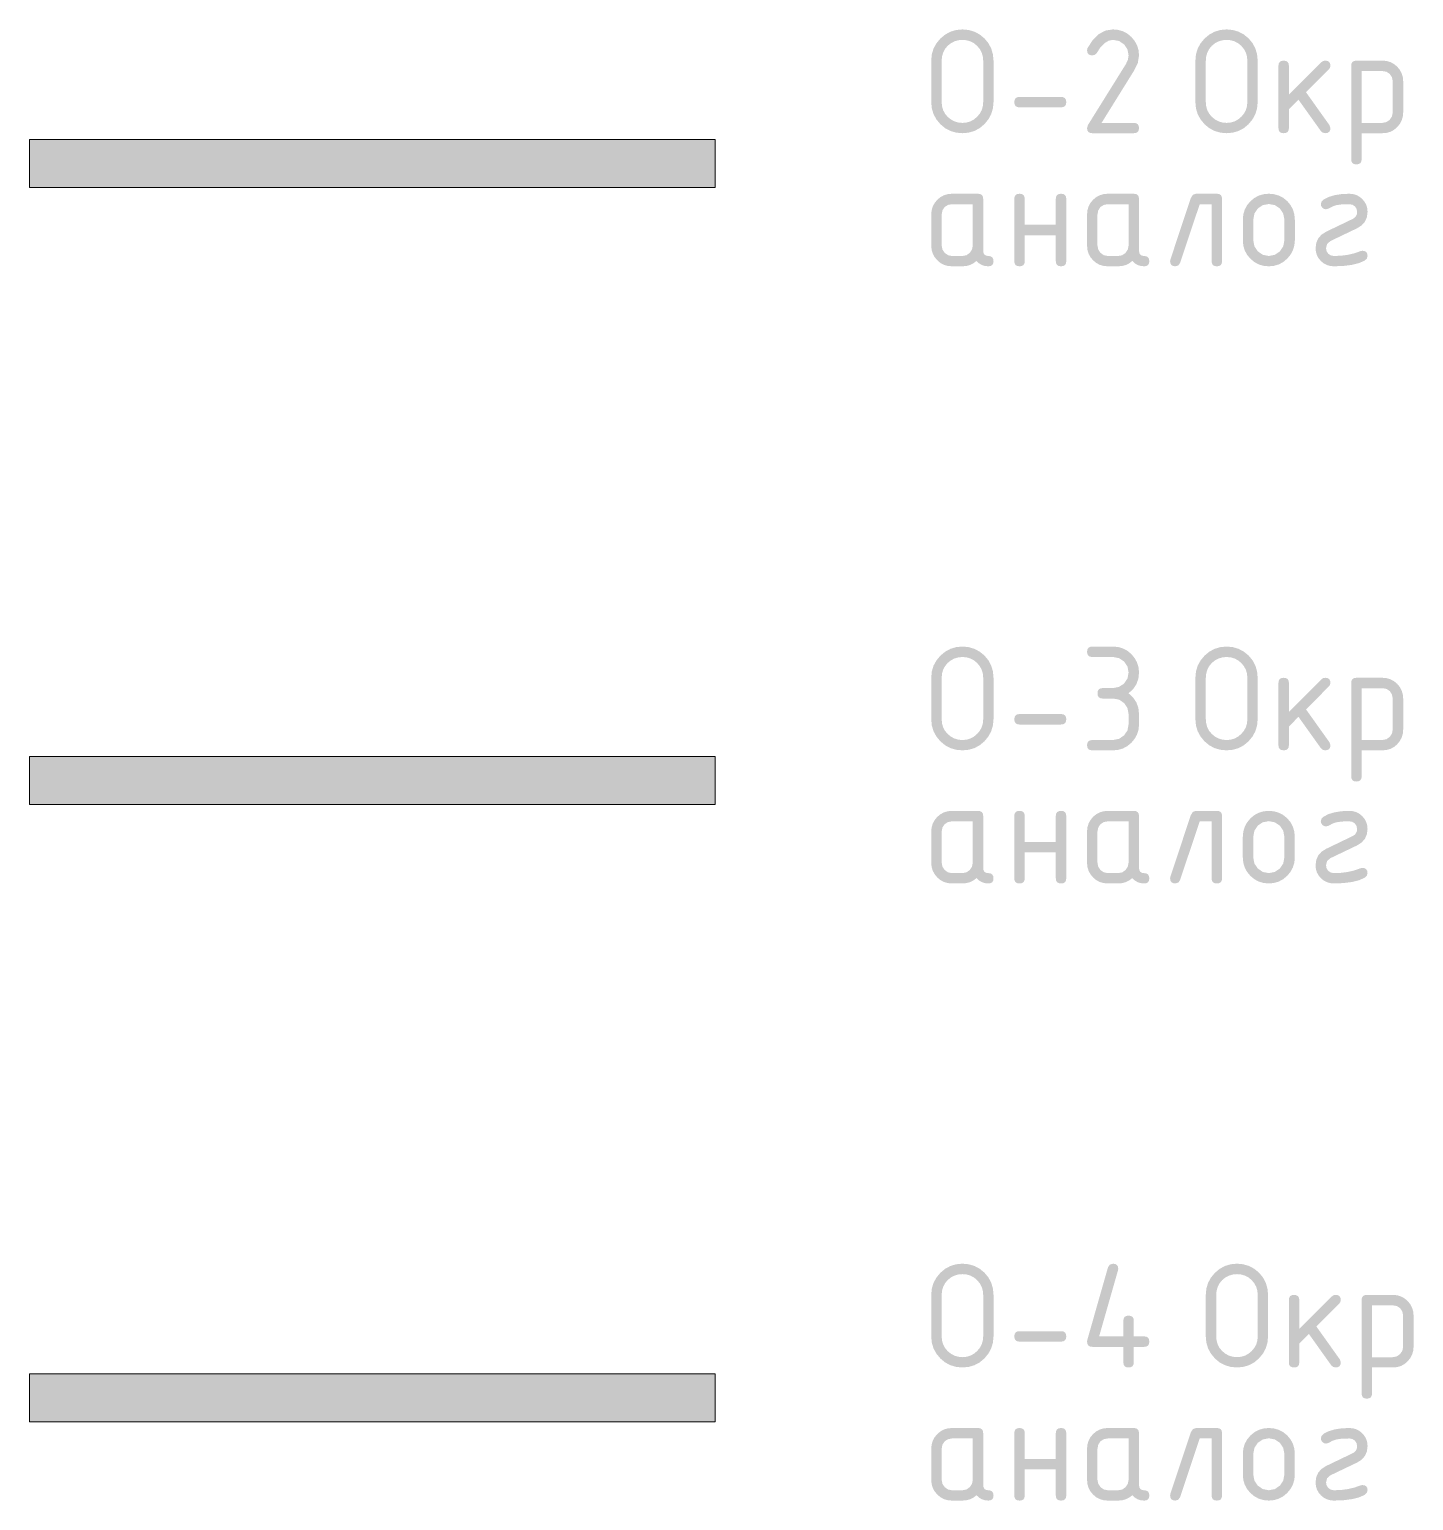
# Model space of a CAD drawing. Header units: millimetres. Extents: x -546 to 1681, y -650 to 1730.
# Drawn here: x 979.78 to 1020.15, y 584.25 to 627.15 of the extents above; entities that cross this region are included whole.
import ezdxf

# ---------------------------------------------------------------- set-up
doc = ezdxf.new("R2010")
doc.units = ezdxf.units.MM

msp = doc.modelspace()

# ---------------------------------------------------------------- hatches: boundary and pattern name
h = msp.add_hatch(color=7)
h.paths.add_polyline_path([(1007.598, 625.034), (1007.598, 626.245), (1007.587, 626.367), (1007.554, 626.479), (1007.498, 626.583), (1007.42, 626.676), (1007.329, 626.752), (1007.227, 626.806), (1007.115, 626.839), (1006.993, 626.85), (1006.871, 626.839), (1006.758, 626.806), (1006.655, 626.752), (1006.561, 626.676), (1006.484, 626.583), (1006.43, 626.479), (1006.398, 626.367), (1006.387, 626.245), (1006.387, 625.034), (1006.398, 624.912), (1006.43, 624.799), (1006.484, 624.698), (1006.561, 624.606), (1006.655, 624.529), (1006.758, 624.473), (1006.871, 624.44), (1006.993, 624.428), (1007.115, 624.44), (1007.227, 624.473), (1007.329, 624.529), (1007.42, 624.606), (1007.498, 624.698), (1007.554, 624.799), (1007.587, 624.912)])
h.paths.add_polyline_path([(1007.899, 625.034), (1007.882, 624.853), (1007.832, 624.685), (1007.749, 624.531), (1007.632, 624.39), (1007.494, 624.274), (1007.341, 624.193), (1007.174, 624.144), (1006.993, 624.128), (1006.81, 624.144), (1006.643, 624.193), (1006.489, 624.274), (1006.349, 624.39), (1006.233, 624.531), (1006.149, 624.685), (1006.099, 624.853), (1006.083, 625.034), (1006.083, 626.245), (1006.099, 626.427), (1006.149, 626.595), (1006.233, 626.748), (1006.349, 626.888), (1006.489, 627.005), (1006.643, 627.088), (1006.81, 627.138), (1006.993, 627.155), (1007.174, 627.138), (1007.342, 627.089), (1007.496, 627.007), (1007.636, 626.892), (1007.751, 626.752), (1007.833, 626.597), (1007.882, 626.428), (1007.899, 626.245)])
h = msp.add_hatch(color=7)
h.dxf.hatch_style = 2
h.paths.add_polyline_path([(1011.385, 627.155), (1011.536, 627.141), (1011.676, 627.1), (1011.804, 627.032), (1011.919, 626.935), (1012.016, 626.818), (1012.086, 626.69), (1012.129, 626.549), (1012.143, 626.397), (1012.108, 626.18), (1012.003, 625.961), (1011.05, 624.428), (1011.99, 624.428), (1012.057, 624.419), (1012.105, 624.39), (1012.133, 624.343), (1012.143, 624.276), (1012.133, 624.21), (1012.105, 624.164), (1012.057, 624.137), (1011.99, 624.128), (1010.78, 624.128), (1010.713, 624.137), (1010.665, 624.164), (1010.637, 624.21), (1010.627, 624.276), (1010.652, 624.365), (1011.762, 626.147), (1011.819, 626.27), (1011.838, 626.397), (1011.806, 626.572), (1011.707, 626.719), (1011.56, 626.818), (1011.385, 626.85), (1011.258, 626.826), (1011.137, 626.755), (1011.021, 626.636), (1010.911, 626.469), (1010.856, 626.416), (1010.78, 626.397), (1010.713, 626.406), (1010.665, 626.435), (1010.637, 626.483), (1010.627, 626.549), (1010.64, 626.608), (1010.793, 626.848), (1010.968, 627.018), (1011.165, 627.121)])
h = msp.add_hatch(color=7)
h.paths.add_polyline_path([(1015.302, 625.034), (1015.302, 626.245), (1015.291, 626.367), (1015.258, 626.479), (1015.202, 626.583), (1015.124, 626.676), (1015.033, 626.752), (1014.931, 626.806), (1014.819, 626.839), (1014.697, 626.85), (1014.574, 626.839), (1014.462, 626.806), (1014.359, 626.752), (1014.265, 626.676), (1014.188, 626.583), (1014.134, 626.479), (1014.102, 626.367), (1014.091, 626.245), (1014.091, 625.034), (1014.102, 624.912), (1014.134, 624.799), (1014.188, 624.698), (1014.265, 624.606), (1014.359, 624.529), (1014.462, 624.473), (1014.574, 624.44), (1014.697, 624.428), (1014.819, 624.44), (1014.931, 624.473), (1015.033, 624.529), (1015.124, 624.606), (1015.202, 624.698), (1015.258, 624.799), (1015.291, 624.912)])
h.paths.add_polyline_path([(1015.603, 625.034), (1015.586, 624.853), (1015.536, 624.685), (1015.453, 624.531), (1015.336, 624.39), (1015.198, 624.274), (1015.045, 624.193), (1014.878, 624.144), (1014.697, 624.128), (1014.514, 624.144), (1014.347, 624.193), (1014.193, 624.274), (1014.053, 624.39), (1013.937, 624.531), (1013.853, 624.685), (1013.803, 624.853), (1013.787, 625.034), (1013.787, 626.245), (1013.803, 626.427), (1013.853, 626.595), (1013.937, 626.748), (1014.053, 626.888), (1014.193, 627.005), (1014.347, 627.088), (1014.514, 627.138), (1014.697, 627.155), (1014.878, 627.138), (1015.046, 627.089), (1015.2, 627.007), (1015.34, 626.892), (1015.455, 626.752), (1015.537, 626.597), (1015.586, 626.428), (1015.603, 626.245)])
h = msp.add_hatch(color=7)
h.dxf.hatch_style = 2
h.paths.add_polyline_path([(1016.514, 625.25), (1017.466, 626.202), (1017.513, 626.235), (1017.572, 626.245), (1017.639, 626.235), (1017.687, 626.207), (1017.715, 626.161), (1017.725, 626.096), (1017.713, 626.039), (1017.678, 625.991), (1017.013, 625.322), (1017.695, 624.365), (1017.725, 624.276), (1017.715, 624.21), (1017.687, 624.164), (1017.639, 624.137), (1017.572, 624.128), (1017.499, 624.144), (1017.446, 624.191), (1016.793, 625.106), (1016.514, 624.823), (1016.514, 624.276), (1016.504, 624.21), (1016.476, 624.164), (1016.428, 624.137), (1016.362, 624.128), (1016.295, 624.137), (1016.247, 624.164), (1016.219, 624.21), (1016.209, 624.276), (1016.209, 626.096), (1016.219, 626.161), (1016.247, 626.207), (1016.295, 626.235), (1016.362, 626.245), (1016.428, 626.235), (1016.476, 626.207), (1016.504, 626.161), (1016.514, 626.096)])
h = msp.add_hatch(color=7)
h.paths.add_polyline_path([(1018.331, 626.096), (1018.341, 626.161), (1018.369, 626.207), (1018.417, 626.235), (1018.484, 626.245), (1019.241, 626.245), (1019.364, 626.234), (1019.476, 626.201), (1019.578, 626.146), (1019.669, 626.071), (1019.747, 625.977), (1019.802, 625.874), (1019.836, 625.762), (1019.847, 625.639), (1019.847, 624.733), (1019.836, 624.611), (1019.802, 624.498), (1019.747, 624.395), (1019.669, 624.302), (1019.578, 624.224), (1019.476, 624.17), (1019.364, 624.138), (1019.241, 624.128), (1018.636, 624.128), (1018.636, 623.366), (1018.626, 623.302), (1018.598, 623.255), (1018.55, 623.227), (1018.484, 623.218), (1018.417, 623.227), (1018.369, 623.255), (1018.341, 623.302), (1018.331, 623.366)])
h.paths.add_polyline_path([(1018.636, 625.94), (1018.636, 624.428), (1019.241, 624.428), (1019.357, 624.451), (1019.453, 624.518), (1019.52, 624.616), (1019.542, 624.733), (1019.542, 625.639), (1019.52, 625.757), (1019.457, 625.855), (1019.359, 625.92), (1019.241, 625.94)])
h = msp.add_hatch(color=7)
h.dxf.hatch_style = 2
h.paths.add_polyline_path([(1009.868, 624.881), (1008.658, 624.881), (1008.591, 624.891), (1008.543, 624.92), (1008.515, 624.967), (1008.505, 625.034), (1008.515, 625.101), (1008.543, 625.148), (1008.591, 625.177), (1008.658, 625.186), (1009.868, 625.186), (1009.935, 625.177), (1009.983, 625.148), (1010.012, 625.101), (1010.021, 625.034), (1010.012, 624.967), (1009.983, 624.92), (1009.935, 624.891)])
at = {"true_color": 0x008080}
h = msp.add_hatch(color=136, dxfattribs=at)
h.dxf.hatch_style = 2
h.paths.add_polyline_path([(979.781, 622.546), (979.781, 623.946), (999.782, 623.946), (999.782, 622.546)])
h = msp.add_hatch(color=7)
h.paths.add_polyline_path([(1007.294, 622.057), (1006.688, 622.057), (1006.571, 622.036), (1006.472, 621.973), (1006.409, 621.874), (1006.387, 621.757), (1006.387, 620.851), (1006.41, 620.735), (1006.477, 620.635), (1006.575, 620.568), (1006.688, 620.546), (1006.993, 620.546), (1007.108, 620.568), (1007.204, 620.635), (1007.271, 620.734), (1007.294, 620.851)])
h.paths.add_polyline_path([(1007.899, 620.394), (1007.889, 620.328), (1007.861, 620.282), (1007.815, 620.254), (1007.751, 620.246), (1007.648, 620.255), (1007.556, 620.284), (1007.475, 620.333), (1007.403, 620.402), (1007.314, 620.333), (1007.216, 620.284), (1007.109, 620.255), (1006.993, 620.246), (1006.688, 620.246), (1006.566, 620.256), (1006.454, 620.288), (1006.352, 620.342), (1006.261, 620.419), (1006.183, 620.512), (1006.127, 620.614), (1006.094, 620.727), (1006.083, 620.851), (1006.083, 621.757), (1006.094, 621.879), (1006.127, 621.992), (1006.183, 622.095), (1006.261, 622.189), (1006.352, 622.264), (1006.454, 622.318), (1006.566, 622.351), (1006.688, 622.362), (1007.446, 622.362), (1007.513, 622.353), (1007.56, 622.325), (1007.589, 622.278), (1007.598, 622.214), (1007.598, 620.699), (1007.608, 620.632), (1007.636, 620.584), (1007.684, 620.556), (1007.751, 620.546), (1007.815, 620.537), (1007.861, 620.508), (1007.889, 620.46)])
h = msp.add_hatch(color=7)
h.dxf.hatch_style = 2
h.paths.add_polyline_path([(1008.81, 621.152), (1008.81, 620.394), (1008.8, 620.328), (1008.772, 620.282), (1008.724, 620.254), (1008.658, 620.246), (1008.591, 620.254), (1008.543, 620.282), (1008.515, 620.328), (1008.505, 620.394), (1008.505, 622.214), (1008.515, 622.278), (1008.543, 622.325), (1008.591, 622.353), (1008.658, 622.362), (1008.724, 622.353), (1008.772, 622.325), (1008.8, 622.278), (1008.81, 622.214), (1008.81, 621.456), (1009.716, 621.456), (1009.716, 622.214), (1009.726, 622.278), (1009.754, 622.325), (1009.802, 622.353), (1009.868, 622.362), (1009.935, 622.353), (1009.983, 622.325), (1010.011, 622.278), (1010.021, 622.214), (1010.021, 620.394), (1010.011, 620.328), (1009.983, 620.282), (1009.935, 620.254), (1009.868, 620.246), (1009.802, 620.254), (1009.754, 620.282), (1009.726, 620.328), (1009.716, 620.394), (1009.716, 621.152)])
h = msp.add_hatch(color=7)
h.paths.add_polyline_path([(1011.838, 622.057), (1011.232, 622.057), (1011.115, 622.036), (1011.016, 621.973), (1010.953, 621.874), (1010.931, 621.757), (1010.931, 620.851), (1010.954, 620.735), (1011.021, 620.635), (1011.119, 620.568), (1011.232, 620.546), (1011.537, 620.546), (1011.652, 620.568), (1011.748, 620.635), (1011.815, 620.734), (1011.838, 620.851)])
h.paths.add_polyline_path([(1012.443, 620.394), (1012.433, 620.328), (1012.405, 620.282), (1012.359, 620.254), (1012.295, 620.246), (1012.192, 620.255), (1012.101, 620.284), (1012.019, 620.333), (1011.947, 620.402), (1011.858, 620.333), (1011.76, 620.284), (1011.653, 620.255), (1011.537, 620.246), (1011.232, 620.246), (1011.11, 620.256), (1010.998, 620.288), (1010.896, 620.342), (1010.805, 620.419), (1010.727, 620.512), (1010.671, 620.614), (1010.638, 620.727), (1010.627, 620.851), (1010.627, 621.757), (1010.638, 621.879), (1010.671, 621.992), (1010.727, 622.095), (1010.805, 622.189), (1010.896, 622.264), (1010.998, 622.318), (1011.11, 622.351), (1011.232, 622.362), (1011.99, 622.362), (1012.057, 622.353), (1012.104, 622.325), (1012.133, 622.278), (1012.143, 622.214), (1012.143, 620.699), (1012.152, 620.632), (1012.181, 620.584), (1012.228, 620.556), (1012.295, 620.546), (1012.359, 620.537), (1012.405, 620.508), (1012.433, 620.46)])
h = msp.add_hatch(color=7)
h.dxf.hatch_style = 2
h.paths.add_polyline_path([(1013.807, 622.362), (1014.412, 622.362), (1014.479, 622.353), (1014.527, 622.325), (1014.555, 622.278), (1014.565, 622.214), (1014.565, 620.394), (1014.555, 620.328), (1014.527, 620.282), (1014.479, 620.254), (1014.412, 620.246), (1014.346, 620.254), (1014.298, 620.282), (1014.27, 620.328), (1014.26, 620.394), (1014.26, 622.057), (1013.913, 622.057), (1013.341, 620.347), (1013.29, 620.271), (1013.202, 620.246), (1013.135, 620.255), (1013.087, 620.284), (1013.059, 620.331), (1013.049, 620.398), (1013.058, 620.445), (1013.655, 622.239), (1013.715, 622.333)])
h = msp.add_hatch(color=7)
h.paths.add_polyline_path([(1015.171, 620.999), (1015.171, 621.604), (1015.184, 621.757), (1015.225, 621.897), (1015.294, 622.026), (1015.391, 622.142), (1015.508, 622.239), (1015.636, 622.308), (1015.776, 622.349), (1015.929, 622.362), (1016.081, 622.349), (1016.221, 622.308), (1016.35, 622.241), (1016.466, 622.146), (1016.563, 622.03), (1016.632, 621.901), (1016.673, 621.759), (1016.687, 621.604), (1016.687, 620.999), (1016.672, 620.849), (1016.63, 620.71), (1016.56, 620.582), (1016.462, 620.466), (1016.347, 620.369), (1016.219, 620.3), (1016.079, 620.259), (1015.929, 620.246), (1015.776, 620.259), (1015.636, 620.3), (1015.508, 620.369), (1015.391, 620.466), (1015.294, 620.582), (1015.225, 620.71), (1015.184, 620.849)])
h.paths.add_polyline_path([(1016.382, 621.004), (1016.382, 621.609), (1016.349, 621.782), (1016.251, 621.931), (1016.104, 622.03), (1015.929, 622.062), (1015.754, 622.03), (1015.607, 621.931), (1015.508, 621.782), (1015.476, 621.609), (1015.476, 621.004), (1015.508, 620.827), (1015.607, 620.682), (1015.754, 620.581), (1015.929, 620.546), (1016.104, 620.581), (1016.251, 620.682), (1016.349, 620.828)])
h = msp.add_hatch(color=7)
h.dxf.hatch_style = 2
h.paths.add_polyline_path([(1018.656, 620.699), (1018.722, 620.689), (1018.77, 620.661), (1018.799, 620.613), (1018.808, 620.546), (1018.786, 620.47), (1018.723, 620.411), (1018.558, 620.339), (1018.352, 620.287), (1018.107, 620.256), (1017.822, 620.246), (1017.717, 620.255), (1017.62, 620.284), (1017.53, 620.331), (1017.449, 620.398), (1017.38, 620.479), (1017.331, 620.569), (1017.302, 620.668), (1017.292, 620.775), (1017.312, 620.929), (1017.369, 621.06), (1017.464, 621.168), (1017.597, 621.253), (1018.381, 621.63), (1018.434, 621.666), (1018.472, 621.711), (1018.496, 621.766), (1018.503, 621.833), (1018.487, 621.92), (1018.44, 621.994), (1018.364, 622.042), (1018.279, 622.057), (1018.053, 622.051), (1017.894, 622.028), (1017.786, 621.99), (1017.665, 621.926), (1017.597, 621.909), (1017.54, 621.919), (1017.491, 621.952), (1017.456, 622.003), (1017.445, 622.057), (1017.465, 622.133), (1017.526, 622.193), (1017.672, 622.268), (1017.847, 622.32), (1018.049, 622.352), (1018.279, 622.362), (1018.384, 622.353), (1018.481, 622.324), (1018.571, 622.277), (1018.652, 622.21), (1018.721, 622.127), (1018.77, 622.038), (1018.799, 621.94), (1018.808, 621.833), (1018.789, 621.679), (1018.732, 621.548), (1018.637, 621.44), (1018.503, 621.355), (1017.725, 620.982), (1017.629, 620.899), (1017.597, 620.775), (1017.613, 620.688), (1017.661, 620.614), (1017.735, 620.564), (1017.822, 620.546), (1018.037, 620.555), (1018.238, 620.581), (1018.424, 620.625), (1018.597, 620.686)])
h = msp.add_hatch(color=7)
h.paths.add_polyline_path([(1007.598, 607.034), (1007.598, 608.244), (1007.587, 608.367), (1007.554, 608.479), (1007.498, 608.582), (1007.42, 608.676), (1007.329, 608.752), (1007.227, 608.806), (1007.115, 608.839), (1006.993, 608.85), (1006.871, 608.839), (1006.758, 608.806), (1006.655, 608.752), (1006.561, 608.676), (1006.484, 608.582), (1006.43, 608.479), (1006.398, 608.367), (1006.387, 608.244), (1006.387, 607.034), (1006.398, 606.912), (1006.43, 606.799), (1006.484, 606.697), (1006.561, 606.606), (1006.655, 606.528), (1006.758, 606.473), (1006.871, 606.439), (1006.993, 606.428), (1007.115, 606.439), (1007.227, 606.473), (1007.329, 606.528), (1007.42, 606.606), (1007.498, 606.697), (1007.554, 606.799), (1007.587, 606.912)])
h.paths.add_polyline_path([(1007.899, 607.034), (1007.882, 606.853), (1007.832, 606.685), (1007.749, 606.531), (1007.632, 606.39), (1007.494, 606.274), (1007.341, 606.192), (1007.174, 606.144), (1006.993, 606.128), (1006.81, 606.144), (1006.643, 606.192), (1006.489, 606.274), (1006.349, 606.39), (1006.233, 606.531), (1006.149, 606.685), (1006.099, 606.853), (1006.083, 607.034), (1006.083, 608.244), (1006.099, 608.427), (1006.149, 608.595), (1006.233, 608.748), (1006.349, 608.888), (1006.489, 609.005), (1006.643, 609.088), (1006.81, 609.138), (1006.993, 609.155), (1007.174, 609.138), (1007.342, 609.088), (1007.496, 609.006), (1007.636, 608.892), (1007.751, 608.752), (1007.833, 608.597), (1007.882, 608.428), (1007.899, 608.244)])
h = msp.add_hatch(color=7)
h.dxf.hatch_style = 2
h.paths.add_polyline_path([(1011.385, 607.639), (1011.08, 607.639), (1011.016, 607.649), (1010.969, 607.677), (1010.941, 607.725), (1010.932, 607.791), (1010.941, 607.858), (1010.969, 607.906), (1011.016, 607.935), (1011.08, 607.944), (1011.385, 607.944), (1011.56, 607.978), (1011.707, 608.075), (1011.806, 608.222), (1011.838, 608.397), (1011.806, 608.572), (1011.707, 608.719), (1011.56, 608.817), (1011.385, 608.85), (1010.78, 608.85), (1010.713, 608.859), (1010.665, 608.888), (1010.637, 608.936), (1010.627, 609.002), (1010.637, 609.069), (1010.665, 609.116), (1010.713, 609.145), (1010.78, 609.155), (1011.385, 609.155), (1011.536, 609.141), (1011.676, 609.1), (1011.804, 609.032), (1011.919, 608.935), (1012.016, 608.817), (1012.086, 608.688), (1012.129, 608.547), (1012.143, 608.397), (1012.124, 608.218), (1012.067, 608.058), (1011.971, 607.915), (1011.838, 607.791), (1011.971, 607.668), (1012.067, 607.525), (1012.124, 607.365), (1012.143, 607.186), (1012.143, 606.881), (1012.129, 606.731), (1012.086, 606.592), (1012.016, 606.465), (1011.919, 606.348), (1011.802, 606.251), (1011.674, 606.182), (1011.535, 606.141), (1011.385, 606.128), (1010.78, 606.128), (1010.713, 606.137), (1010.665, 606.164), (1010.637, 606.21), (1010.627, 606.276), (1010.637, 606.343), (1010.665, 606.39), (1010.713, 606.419), (1010.78, 606.428), (1011.385, 606.428), (1011.56, 606.463), (1011.707, 606.564), (1011.806, 606.709), (1011.838, 606.886), (1011.838, 607.186), (1011.806, 607.361), (1011.707, 607.508), (1011.56, 607.607)])
h = msp.add_hatch(color=7)
h.paths.add_polyline_path([(1015.302, 607.034), (1015.302, 608.244), (1015.291, 608.367), (1015.258, 608.479), (1015.202, 608.582), (1015.124, 608.676), (1015.033, 608.752), (1014.931, 608.806), (1014.819, 608.839), (1014.697, 608.85), (1014.574, 608.839), (1014.462, 608.806), (1014.359, 608.752), (1014.265, 608.676), (1014.188, 608.582), (1014.134, 608.479), (1014.102, 608.367), (1014.091, 608.244), (1014.091, 607.034), (1014.102, 606.912), (1014.134, 606.799), (1014.188, 606.697), (1014.265, 606.606), (1014.359, 606.528), (1014.462, 606.473), (1014.574, 606.439), (1014.697, 606.428), (1014.819, 606.439), (1014.931, 606.473), (1015.033, 606.528), (1015.124, 606.606), (1015.202, 606.697), (1015.258, 606.799), (1015.291, 606.912)])
h.paths.add_polyline_path([(1015.603, 607.034), (1015.586, 606.853), (1015.536, 606.685), (1015.453, 606.531), (1015.336, 606.39), (1015.198, 606.274), (1015.045, 606.192), (1014.878, 606.144), (1014.697, 606.128), (1014.514, 606.144), (1014.347, 606.192), (1014.193, 606.274), (1014.053, 606.39), (1013.937, 606.531), (1013.853, 606.685), (1013.803, 606.853), (1013.787, 607.034), (1013.787, 608.244), (1013.803, 608.427), (1013.853, 608.595), (1013.937, 608.748), (1014.053, 608.888), (1014.193, 609.005), (1014.347, 609.088), (1014.514, 609.138), (1014.697, 609.155), (1014.878, 609.138), (1015.046, 609.088), (1015.2, 609.006), (1015.34, 608.892), (1015.455, 608.752), (1015.537, 608.597), (1015.586, 608.428), (1015.603, 608.244)])
h = msp.add_hatch(color=7)
h.dxf.hatch_style = 2
h.paths.add_polyline_path([(1016.514, 607.25), (1017.466, 608.202), (1017.513, 608.234), (1017.572, 608.244), (1017.639, 608.235), (1017.687, 608.207), (1017.715, 608.161), (1017.725, 608.096), (1017.713, 608.039), (1017.678, 607.99), (1017.013, 607.322), (1017.695, 606.365), (1017.725, 606.276), (1017.715, 606.21), (1017.687, 606.164), (1017.639, 606.137), (1017.572, 606.128), (1017.499, 606.144), (1017.446, 606.191), (1016.793, 607.106), (1016.514, 606.822), (1016.514, 606.276), (1016.504, 606.21), (1016.476, 606.164), (1016.428, 606.137), (1016.362, 606.128), (1016.295, 606.137), (1016.247, 606.164), (1016.219, 606.21), (1016.209, 606.276), (1016.209, 608.096), (1016.219, 608.161), (1016.247, 608.207), (1016.295, 608.235), (1016.362, 608.244), (1016.428, 608.235), (1016.476, 608.207), (1016.504, 608.161), (1016.514, 608.096)])
h = msp.add_hatch(color=7)
h.paths.add_polyline_path([(1018.331, 608.096), (1018.341, 608.161), (1018.369, 608.207), (1018.417, 608.235), (1018.484, 608.244), (1019.241, 608.244), (1019.364, 608.233), (1019.476, 608.2), (1019.578, 608.146), (1019.669, 608.071), (1019.747, 607.977), (1019.802, 607.874), (1019.836, 607.761), (1019.847, 607.639), (1019.847, 606.733), (1019.836, 606.611), (1019.802, 606.498), (1019.747, 606.395), (1019.669, 606.301), (1019.578, 606.224), (1019.476, 606.17), (1019.364, 606.138), (1019.241, 606.128), (1018.636, 606.128), (1018.636, 605.366), (1018.626, 605.302), (1018.598, 605.255), (1018.55, 605.227), (1018.484, 605.218), (1018.417, 605.227), (1018.369, 605.255), (1018.341, 605.302), (1018.331, 605.366)])
h.paths.add_polyline_path([(1018.636, 607.94), (1018.636, 606.428), (1019.241, 606.428), (1019.357, 606.451), (1019.453, 606.518), (1019.52, 606.616), (1019.542, 606.733), (1019.542, 607.639), (1019.52, 607.757), (1019.457, 607.855), (1019.359, 607.92), (1019.241, 607.94)])
h = msp.add_hatch(color=7)
h.dxf.hatch_style = 2
h.paths.add_polyline_path([(1009.868, 606.881), (1008.658, 606.881), (1008.591, 606.891), (1008.543, 606.919), (1008.515, 606.967), (1008.505, 607.034), (1008.515, 607.101), (1008.543, 607.148), (1008.591, 607.177), (1008.658, 607.186), (1009.868, 607.186), (1009.935, 607.177), (1009.983, 607.148), (1010.012, 607.101), (1010.021, 607.034), (1010.012, 606.967), (1009.983, 606.919), (1009.935, 606.891)])
at = {"true_color": 0xdcd214}
h = msp.add_hatch(color=52, dxfattribs=at)
h.dxf.hatch_style = 2
h.paths.add_polyline_path([(979.781, 604.546), (979.781, 605.946), (999.782, 605.946), (999.782, 604.546)])
h = msp.add_hatch(color=7)
h.paths.add_polyline_path([(1007.294, 604.057), (1006.688, 604.057), (1006.571, 604.036), (1006.472, 603.972), (1006.409, 603.874), (1006.387, 603.757), (1006.387, 602.851), (1006.41, 602.735), (1006.477, 602.635), (1006.575, 602.568), (1006.688, 602.546), (1006.993, 602.546), (1007.108, 602.568), (1007.204, 602.635), (1007.271, 602.733), (1007.294, 602.851)])
h.paths.add_polyline_path([(1007.899, 602.394), (1007.889, 602.328), (1007.861, 602.281), (1007.815, 602.254), (1007.751, 602.245), (1007.648, 602.255), (1007.556, 602.284), (1007.475, 602.333), (1007.403, 602.402), (1007.314, 602.333), (1007.216, 602.284), (1007.109, 602.255), (1006.993, 602.245), (1006.688, 602.245), (1006.566, 602.256), (1006.454, 602.288), (1006.352, 602.342), (1006.261, 602.419), (1006.183, 602.512), (1006.127, 602.614), (1006.094, 602.727), (1006.083, 602.851), (1006.083, 603.757), (1006.094, 603.879), (1006.127, 603.992), (1006.183, 604.095), (1006.261, 604.189), (1006.352, 604.264), (1006.454, 604.318), (1006.566, 604.351), (1006.688, 604.362), (1007.446, 604.362), (1007.513, 604.353), (1007.56, 604.325), (1007.589, 604.278), (1007.598, 604.214), (1007.598, 602.699), (1007.608, 602.632), (1007.636, 602.584), (1007.684, 602.555), (1007.751, 602.546), (1007.815, 602.536), (1007.861, 602.508), (1007.889, 602.46)])
h = msp.add_hatch(color=7)
h.dxf.hatch_style = 2
h.paths.add_polyline_path([(1008.81, 603.152), (1008.81, 602.394), (1008.8, 602.328), (1008.772, 602.281), (1008.724, 602.254), (1008.658, 602.245), (1008.591, 602.254), (1008.543, 602.281), (1008.514, 602.328), (1008.505, 602.394), (1008.505, 604.214), (1008.514, 604.278), (1008.543, 604.325), (1008.591, 604.353), (1008.658, 604.362), (1008.724, 604.353), (1008.772, 604.325), (1008.8, 604.278), (1008.81, 604.214), (1008.81, 603.456), (1009.716, 603.456), (1009.716, 604.214), (1009.725, 604.278), (1009.754, 604.325), (1009.801, 604.353), (1009.868, 604.362), (1009.935, 604.353), (1009.983, 604.325), (1010.011, 604.278), (1010.021, 604.214), (1010.021, 602.394), (1010.011, 602.328), (1009.983, 602.281), (1009.935, 602.254), (1009.868, 602.245), (1009.801, 602.254), (1009.754, 602.281), (1009.725, 602.328), (1009.716, 602.394), (1009.716, 603.152)])
h = msp.add_hatch(color=7)
h.paths.add_polyline_path([(1011.837, 604.057), (1011.232, 604.057), (1011.114, 604.036), (1011.016, 603.972), (1010.953, 603.874), (1010.931, 603.757), (1010.931, 602.851), (1010.953, 602.735), (1011.02, 602.635), (1011.118, 602.568), (1011.232, 602.546), (1011.536, 602.546), (1011.652, 602.568), (1011.748, 602.635), (1011.815, 602.733), (1011.837, 602.851)])
h.paths.add_polyline_path([(1012.443, 602.394), (1012.433, 602.328), (1012.405, 602.281), (1012.359, 602.254), (1012.294, 602.245), (1012.192, 602.255), (1012.1, 602.284), (1012.019, 602.333), (1011.947, 602.402), (1011.857, 602.333), (1011.759, 602.284), (1011.652, 602.255), (1011.536, 602.245), (1011.232, 602.245), (1011.11, 602.256), (1010.997, 602.288), (1010.895, 602.342), (1010.804, 602.419), (1010.727, 602.512), (1010.671, 602.614), (1010.637, 602.727), (1010.626, 602.851), (1010.626, 603.757), (1010.637, 603.879), (1010.671, 603.992), (1010.727, 604.095), (1010.804, 604.189), (1010.895, 604.264), (1010.997, 604.318), (1011.11, 604.351), (1011.232, 604.362), (1011.989, 604.362), (1012.056, 604.353), (1012.104, 604.325), (1012.133, 604.278), (1012.142, 604.214), (1012.142, 602.699), (1012.152, 602.632), (1012.18, 602.584), (1012.228, 602.555), (1012.294, 602.546), (1012.359, 602.536), (1012.405, 602.508), (1012.433, 602.46)])
h = msp.add_hatch(color=7)
h.dxf.hatch_style = 2
h.paths.add_polyline_path([(1013.806, 604.362), (1014.412, 604.362), (1014.479, 604.353), (1014.526, 604.325), (1014.555, 604.278), (1014.564, 604.214), (1014.564, 602.394), (1014.555, 602.328), (1014.526, 602.281), (1014.479, 602.254), (1014.412, 602.245), (1014.345, 602.254), (1014.298, 602.281), (1014.269, 602.328), (1014.26, 602.394), (1014.26, 604.057), (1013.912, 604.057), (1013.341, 602.347), (1013.29, 602.271), (1013.201, 602.245), (1013.134, 602.255), (1013.087, 602.284), (1013.058, 602.331), (1013.049, 602.398), (1013.057, 602.444), (1013.654, 604.239), (1013.714, 604.333)])
h = msp.add_hatch(color=7)
h.paths.add_polyline_path([(1015.17, 602.999), (1015.17, 603.604), (1015.184, 603.757), (1015.225, 603.897), (1015.294, 604.025), (1015.391, 604.142), (1015.507, 604.239), (1015.635, 604.308), (1015.775, 604.349), (1015.928, 604.362), (1016.08, 604.349), (1016.221, 604.308), (1016.349, 604.241), (1016.465, 604.146), (1016.562, 604.029), (1016.631, 603.901), (1016.672, 603.759), (1016.686, 603.604), (1016.686, 602.999), (1016.672, 602.849), (1016.629, 602.71), (1016.559, 602.582), (1016.462, 602.465), (1016.347, 602.369), (1016.219, 602.3), (1016.079, 602.259), (1015.928, 602.245), (1015.775, 602.259), (1015.635, 602.3), (1015.507, 602.369), (1015.391, 602.465), (1015.294, 602.582), (1015.225, 602.71), (1015.184, 602.849)])
h.paths.add_polyline_path([(1016.381, 603.003), (1016.381, 603.609), (1016.349, 603.782), (1016.25, 603.931), (1016.103, 604.029), (1015.928, 604.062), (1015.753, 604.029), (1015.606, 603.931), (1015.507, 603.782), (1015.475, 603.609), (1015.475, 603.003), (1015.507, 602.827), (1015.606, 602.681), (1015.753, 602.58), (1015.928, 602.546), (1016.103, 602.58), (1016.25, 602.681), (1016.349, 602.828)])
h = msp.add_hatch(color=7)
h.dxf.hatch_style = 2
h.paths.add_polyline_path([(1018.655, 602.699), (1018.722, 602.689), (1018.769, 602.66), (1018.798, 602.613), (1018.807, 602.546), (1018.786, 602.47), (1018.723, 602.411), (1018.557, 602.338), (1018.351, 602.287), (1018.106, 602.256), (1017.821, 602.245), (1017.716, 602.255), (1017.619, 602.284), (1017.529, 602.331), (1017.448, 602.398), (1017.379, 602.479), (1017.33, 602.569), (1017.301, 602.668), (1017.292, 602.775), (1017.311, 602.928), (1017.368, 603.06), (1017.463, 603.168), (1017.596, 603.253), (1018.38, 603.63), (1018.433, 603.666), (1018.471, 603.711), (1018.495, 603.766), (1018.503, 603.833), (1018.487, 603.92), (1018.439, 603.994), (1018.363, 604.042), (1018.278, 604.057), (1018.052, 604.051), (1017.893, 604.028), (1017.785, 603.99), (1017.664, 603.926), (1017.596, 603.909), (1017.539, 603.919), (1017.491, 603.951), (1017.455, 604.003), (1017.444, 604.057), (1017.464, 604.133), (1017.525, 604.193), (1017.671, 604.268), (1017.846, 604.32), (1018.048, 604.352), (1018.278, 604.362), (1018.383, 604.353), (1018.48, 604.324), (1018.57, 604.277), (1018.651, 604.21), (1018.72, 604.127), (1018.769, 604.037), (1018.798, 603.94), (1018.807, 603.833), (1018.788, 603.679), (1018.731, 603.548), (1018.636, 603.44), (1018.503, 603.355), (1017.724, 602.982), (1017.628, 602.899), (1017.596, 602.775), (1017.612, 602.688), (1017.66, 602.614), (1017.734, 602.564), (1017.821, 602.546), (1018.036, 602.555), (1018.237, 602.581), (1018.423, 602.625), (1018.596, 602.686)])
h = msp.add_hatch(color=7)
h.paths.add_polyline_path([(1007.598, 589.034), (1007.598, 590.245), (1007.587, 590.367), (1007.554, 590.479), (1007.498, 590.583), (1007.42, 590.676), (1007.329, 590.752), (1007.227, 590.806), (1007.115, 590.839), (1006.993, 590.85), (1006.871, 590.839), (1006.758, 590.806), (1006.655, 590.752), (1006.561, 590.676), (1006.484, 590.583), (1006.43, 590.479), (1006.398, 590.367), (1006.387, 590.245), (1006.387, 589.034), (1006.398, 588.912), (1006.43, 588.799), (1006.484, 588.698), (1006.561, 588.606), (1006.655, 588.529), (1006.758, 588.473), (1006.871, 588.44), (1006.993, 588.428), (1007.115, 588.44), (1007.227, 588.473), (1007.329, 588.529), (1007.42, 588.606), (1007.498, 588.698), (1007.554, 588.799), (1007.587, 588.912)])
h.paths.add_polyline_path([(1007.899, 589.034), (1007.882, 588.853), (1007.832, 588.685), (1007.749, 588.531), (1007.632, 588.39), (1007.494, 588.274), (1007.341, 588.193), (1007.174, 588.144), (1006.993, 588.128), (1006.81, 588.144), (1006.643, 588.193), (1006.489, 588.274), (1006.349, 588.39), (1006.233, 588.531), (1006.149, 588.685), (1006.099, 588.853), (1006.083, 589.034), (1006.083, 590.245), (1006.099, 590.427), (1006.149, 590.595), (1006.233, 590.748), (1006.349, 590.888), (1006.489, 591.005), (1006.643, 591.088), (1006.81, 591.138), (1006.993, 591.155), (1007.174, 591.138), (1007.342, 591.089), (1007.496, 591.007), (1007.636, 590.892), (1007.751, 590.752), (1007.833, 590.597), (1007.882, 590.428), (1007.899, 590.245)])
h = msp.add_hatch(color=7)
h.dxf.hatch_style = 2
h.paths.add_polyline_path([(1010.627, 588.881), (1010.632, 588.924), (1011.237, 591.045), (1011.291, 591.127), (1011.385, 591.155), (1011.452, 591.145), (1011.499, 591.117), (1011.528, 591.069), (1011.537, 591.003), (1011.529, 590.96), (1010.979, 589.034), (1011.686, 589.034), (1011.686, 589.491), (1011.695, 589.557), (1011.724, 589.603), (1011.771, 589.631), (1011.838, 589.639), (1011.905, 589.631), (1011.952, 589.603), (1011.981, 589.557), (1011.99, 589.491), (1011.99, 589.034), (1012.295, 589.034), (1012.36, 589.025), (1012.406, 588.996), (1012.434, 588.948), (1012.443, 588.881), (1012.434, 588.815), (1012.406, 588.767), (1012.36, 588.739), (1012.295, 588.729), (1011.99, 588.729), (1011.99, 588.276), (1011.981, 588.21), (1011.952, 588.164), (1011.905, 588.137), (1011.838, 588.128), (1011.771, 588.137), (1011.724, 588.164), (1011.695, 588.21), (1011.686, 588.276), (1011.686, 588.729), (1010.78, 588.729), (1010.713, 588.739), (1010.665, 588.767), (1010.637, 588.815)])
h = msp.add_hatch(color=7)
h.paths.add_polyline_path([(1015.605, 589.034), (1015.605, 590.245), (1015.594, 590.367), (1015.561, 590.479), (1015.505, 590.583), (1015.427, 590.676), (1015.336, 590.752), (1015.234, 590.806), (1015.122, 590.839), (1015, 590.85), (1014.877, 590.839), (1014.765, 590.806), (1014.662, 590.752), (1014.568, 590.676), (1014.491, 590.583), (1014.437, 590.479), (1014.405, 590.367), (1014.394, 590.245), (1014.394, 589.034), (1014.405, 588.912), (1014.437, 588.799), (1014.491, 588.698), (1014.568, 588.606), (1014.662, 588.529), (1014.765, 588.473), (1014.877, 588.44), (1015, 588.428), (1015.122, 588.44), (1015.234, 588.473), (1015.336, 588.529), (1015.427, 588.606), (1015.505, 588.698), (1015.561, 588.799), (1015.594, 588.912)])
h.paths.add_polyline_path([(1015.906, 589.034), (1015.889, 588.853), (1015.839, 588.685), (1015.756, 588.531), (1015.639, 588.39), (1015.501, 588.274), (1015.348, 588.193), (1015.181, 588.144), (1015, 588.128), (1014.817, 588.144), (1014.65, 588.193), (1014.496, 588.274), (1014.356, 588.39), (1014.24, 588.531), (1014.156, 588.685), (1014.106, 588.853), (1014.09, 589.034), (1014.09, 590.245), (1014.106, 590.427), (1014.156, 590.595), (1014.24, 590.748), (1014.356, 590.888), (1014.496, 591.005), (1014.65, 591.088), (1014.817, 591.138), (1015, 591.155), (1015.181, 591.138), (1015.349, 591.089), (1015.503, 591.007), (1015.643, 590.892), (1015.758, 590.752), (1015.84, 590.597), (1015.889, 590.428), (1015.906, 590.245)])
h = msp.add_hatch(color=7)
h.dxf.hatch_style = 2
h.paths.add_polyline_path([(1016.817, 589.25), (1017.769, 590.202), (1017.816, 590.235), (1017.875, 590.245), (1017.942, 590.235), (1017.99, 590.207), (1018.018, 590.161), (1018.028, 590.096), (1018.016, 590.039), (1017.981, 589.991), (1017.316, 589.322), (1017.998, 588.365), (1018.028, 588.276), (1018.018, 588.21), (1017.99, 588.164), (1017.942, 588.137), (1017.875, 588.128), (1017.802, 588.144), (1017.749, 588.191), (1017.096, 589.106), (1016.817, 588.823), (1016.817, 588.276), (1016.807, 588.21), (1016.779, 588.164), (1016.731, 588.137), (1016.665, 588.128), (1016.598, 588.137), (1016.55, 588.164), (1016.522, 588.21), (1016.512, 588.276), (1016.512, 590.096), (1016.522, 590.161), (1016.55, 590.207), (1016.598, 590.235), (1016.665, 590.245), (1016.731, 590.235), (1016.779, 590.207), (1016.807, 590.161), (1016.817, 590.096)])
h = msp.add_hatch(color=7)
h.paths.add_polyline_path([(1018.634, 590.096), (1018.644, 590.161), (1018.672, 590.207), (1018.72, 590.235), (1018.787, 590.245), (1019.544, 590.245), (1019.667, 590.234), (1019.779, 590.201), (1019.881, 590.146), (1019.972, 590.071), (1020.05, 589.977), (1020.105, 589.874), (1020.139, 589.762), (1020.15, 589.639), (1020.15, 588.733), (1020.139, 588.611), (1020.105, 588.498), (1020.05, 588.395), (1019.972, 588.302), (1019.881, 588.224), (1019.779, 588.17), (1019.667, 588.138), (1019.544, 588.128), (1018.939, 588.128), (1018.939, 587.366), (1018.929, 587.302), (1018.901, 587.255), (1018.853, 587.227), (1018.787, 587.218), (1018.72, 587.227), (1018.672, 587.255), (1018.644, 587.302), (1018.634, 587.366)])
h.paths.add_polyline_path([(1018.939, 589.94), (1018.939, 588.428), (1019.544, 588.428), (1019.66, 588.451), (1019.756, 588.518), (1019.823, 588.616), (1019.845, 588.733), (1019.845, 589.639), (1019.823, 589.757), (1019.76, 589.855), (1019.662, 589.92), (1019.544, 589.94)])
h = msp.add_hatch(color=7)
h.dxf.hatch_style = 2
h.paths.add_polyline_path([(1009.868, 588.881), (1008.658, 588.881), (1008.591, 588.891), (1008.543, 588.92), (1008.515, 588.967), (1008.505, 589.034), (1008.515, 589.101), (1008.543, 589.148), (1008.591, 589.177), (1008.658, 589.186), (1009.868, 589.186), (1009.935, 589.177), (1009.983, 589.148), (1010.012, 589.101), (1010.021, 589.034), (1010.012, 588.967), (1009.983, 588.92), (1009.935, 588.891)])
at = {"true_color": 0x9f9f00}
h = msp.add_hatch(color=54, dxfattribs=at)
h.dxf.hatch_style = 2
h.paths.add_polyline_path([(979.781, 586.546), (979.781, 587.946), (999.782, 587.946), (999.782, 586.546)])
h = msp.add_hatch(color=7)
h.paths.add_polyline_path([(1007.294, 586.057), (1006.688, 586.057), (1006.571, 586.035), (1006.472, 585.972), (1006.409, 585.874), (1006.387, 585.757), (1006.387, 584.851), (1006.41, 584.735), (1006.477, 584.635), (1006.575, 584.568), (1006.688, 584.546), (1006.993, 584.546), (1007.108, 584.568), (1007.204, 584.635), (1007.271, 584.733), (1007.294, 584.851)])
h.paths.add_polyline_path([(1007.899, 584.394), (1007.889, 584.327), (1007.861, 584.281), (1007.815, 584.254), (1007.751, 584.245), (1007.648, 584.255), (1007.556, 584.284), (1007.475, 584.333), (1007.403, 584.402), (1007.314, 584.333), (1007.216, 584.284), (1007.109, 584.255), (1006.993, 584.245), (1006.688, 584.245), (1006.566, 584.256), (1006.454, 584.288), (1006.352, 584.342), (1006.261, 584.419), (1006.183, 584.512), (1006.127, 584.614), (1006.094, 584.727), (1006.083, 584.851), (1006.083, 585.757), (1006.094, 585.879), (1006.127, 585.992), (1006.183, 586.095), (1006.261, 586.188), (1006.352, 586.264), (1006.454, 586.318), (1006.566, 586.351), (1006.688, 586.362), (1007.446, 586.362), (1007.513, 586.353), (1007.56, 586.324), (1007.589, 586.278), (1007.598, 586.214), (1007.598, 584.698), (1007.608, 584.632), (1007.636, 584.584), (1007.684, 584.555), (1007.751, 584.546), (1007.815, 584.536), (1007.861, 584.508), (1007.889, 584.46)])
h = msp.add_hatch(color=7)
h.dxf.hatch_style = 2
h.paths.add_polyline_path([(1008.81, 585.152), (1008.81, 584.394), (1008.8, 584.327), (1008.772, 584.281), (1008.724, 584.254), (1008.658, 584.245), (1008.591, 584.254), (1008.543, 584.281), (1008.514, 584.327), (1008.505, 584.394), (1008.505, 586.214), (1008.514, 586.278), (1008.543, 586.324), (1008.591, 586.353), (1008.658, 586.362), (1008.724, 586.353), (1008.772, 586.324), (1008.8, 586.278), (1008.81, 586.214), (1008.81, 585.456), (1009.716, 585.456), (1009.716, 586.214), (1009.726, 586.278), (1009.754, 586.324), (1009.802, 586.353), (1009.868, 586.362), (1009.935, 586.353), (1009.983, 586.324), (1010.011, 586.278), (1010.021, 586.214), (1010.021, 584.394), (1010.011, 584.327), (1009.983, 584.281), (1009.935, 584.254), (1009.868, 584.245), (1009.802, 584.254), (1009.754, 584.281), (1009.726, 584.327), (1009.716, 584.394), (1009.716, 585.152)])
h = msp.add_hatch(color=7)
h.paths.add_polyline_path([(1011.838, 586.057), (1011.232, 586.057), (1011.115, 586.035), (1011.016, 585.972), (1010.953, 585.874), (1010.931, 585.757), (1010.931, 584.851), (1010.954, 584.735), (1011.021, 584.635), (1011.119, 584.568), (1011.232, 584.546), (1011.537, 584.546), (1011.652, 584.568), (1011.748, 584.635), (1011.815, 584.733), (1011.838, 584.851)])
h.paths.add_polyline_path([(1012.443, 584.394), (1012.433, 584.327), (1012.405, 584.281), (1012.359, 584.254), (1012.295, 584.245), (1012.192, 584.255), (1012.101, 584.284), (1012.019, 584.333), (1011.947, 584.402), (1011.858, 584.333), (1011.76, 584.284), (1011.653, 584.255), (1011.537, 584.245), (1011.232, 584.245), (1011.11, 584.256), (1010.998, 584.288), (1010.896, 584.342), (1010.805, 584.419), (1010.727, 584.512), (1010.671, 584.614), (1010.638, 584.727), (1010.627, 584.851), (1010.627, 585.757), (1010.638, 585.879), (1010.671, 585.992), (1010.727, 586.095), (1010.805, 586.188), (1010.896, 586.264), (1010.998, 586.318), (1011.11, 586.351), (1011.232, 586.362), (1011.99, 586.362), (1012.057, 586.353), (1012.104, 586.324), (1012.133, 586.278), (1012.142, 586.214), (1012.142, 584.698), (1012.152, 584.632), (1012.181, 584.584), (1012.228, 584.555), (1012.295, 584.546), (1012.359, 584.536), (1012.405, 584.508), (1012.433, 584.46)])
h = msp.add_hatch(color=7)
h.dxf.hatch_style = 2
h.paths.add_polyline_path([(1013.807, 586.362), (1014.412, 586.362), (1014.479, 586.353), (1014.527, 586.324), (1014.555, 586.278), (1014.565, 586.214), (1014.565, 584.394), (1014.555, 584.327), (1014.527, 584.281), (1014.479, 584.254), (1014.412, 584.245), (1014.346, 584.254), (1014.298, 584.281), (1014.27, 584.327), (1014.26, 584.394), (1014.26, 586.057), (1013.913, 586.057), (1013.341, 584.347), (1013.29, 584.271), (1013.202, 584.245), (1013.135, 584.255), (1013.087, 584.283), (1013.059, 584.331), (1013.049, 584.397), (1013.058, 584.444), (1013.655, 586.239), (1013.715, 586.332)])
h = msp.add_hatch(color=7)
h.paths.add_polyline_path([(1015.171, 584.999), (1015.171, 585.604), (1015.184, 585.757), (1015.225, 585.897), (1015.294, 586.025), (1015.391, 586.142), (1015.508, 586.239), (1015.636, 586.307), (1015.776, 586.348), (1015.929, 586.362), (1016.081, 586.348), (1016.221, 586.308), (1016.349, 586.24), (1016.466, 586.146), (1016.563, 586.029), (1016.632, 585.901), (1016.673, 585.759), (1016.686, 585.604), (1016.686, 584.999), (1016.672, 584.849), (1016.63, 584.71), (1016.56, 584.582), (1016.462, 584.465), (1016.347, 584.369), (1016.219, 584.3), (1016.079, 584.259), (1015.929, 584.245), (1015.776, 584.259), (1015.636, 584.3), (1015.508, 584.369), (1015.391, 584.465), (1015.294, 584.582), (1015.225, 584.71), (1015.184, 584.849)])
h.paths.add_polyline_path([(1016.382, 585.003), (1016.382, 585.608), (1016.349, 585.782), (1016.25, 585.93), (1016.104, 586.029), (1015.929, 586.062), (1015.754, 586.029), (1015.607, 585.93), (1015.508, 585.782), (1015.475, 585.608), (1015.475, 585.003), (1015.508, 584.826), (1015.607, 584.681), (1015.754, 584.58), (1015.929, 584.546), (1016.104, 584.58), (1016.25, 584.681), (1016.349, 584.828)])
h = msp.add_hatch(color=7)
h.dxf.hatch_style = 2
h.paths.add_polyline_path([(1018.655, 584.698), (1018.722, 584.689), (1018.77, 584.66), (1018.799, 584.613), (1018.808, 584.546), (1018.786, 584.47), (1018.723, 584.411), (1018.557, 584.338), (1018.352, 584.287), (1018.107, 584.256), (1017.821, 584.245), (1017.717, 584.255), (1017.619, 584.283), (1017.53, 584.331), (1017.449, 584.397), (1017.38, 584.479), (1017.331, 584.569), (1017.302, 584.667), (1017.292, 584.774), (1017.311, 584.928), (1017.369, 585.06), (1017.464, 585.168), (1017.597, 585.253), (1018.38, 585.629), (1018.434, 585.665), (1018.472, 585.71), (1018.495, 585.766), (1018.503, 585.833), (1018.487, 585.919), (1018.44, 585.994), (1018.364, 586.041), (1018.279, 586.057), (1018.053, 586.05), (1017.894, 586.027), (1017.786, 585.989), (1017.665, 585.926), (1017.597, 585.909), (1017.539, 585.919), (1017.491, 585.951), (1017.456, 586.003), (1017.445, 586.057), (1017.465, 586.133), (1017.525, 586.193), (1017.672, 586.267), (1017.846, 586.32), (1018.049, 586.352), (1018.279, 586.362), (1018.384, 586.352), (1018.481, 586.324), (1018.571, 586.276), (1018.652, 586.21), (1018.721, 586.127), (1018.77, 586.037), (1018.799, 585.939), (1018.808, 585.833), (1018.789, 585.679), (1018.732, 585.548), (1018.637, 585.439), (1018.503, 585.354), (1017.724, 584.982), (1017.629, 584.899), (1017.597, 584.774), (1017.613, 584.688), (1017.661, 584.614), (1017.735, 584.564), (1017.821, 584.546), (1018.037, 584.554), (1018.237, 584.581), (1018.424, 584.625), (1018.596, 584.686)])

# ---------------------------------------------------------------- linework, layer by layer
at = {"color": 7, "lineweight": 0}
for points in [[(999.782, 623.946), (979.781, 623.946)], [(979.781, 623.946), (979.781, 622.546)], [(999.782, 622.546), (999.782, 623.946)], [(979.781, 622.546), (999.782, 622.546)], [(999.782, 605.946), (979.781, 605.946)], [(979.781, 605.946), (979.781, 604.546)], [(999.782, 604.546), (999.782, 605.946)], [(979.781, 604.546), (999.782, 604.546)], [(999.782, 587.946), (979.781, 587.946)], [(979.781, 587.946), (979.781, 586.546)], [(999.782, 586.546), (999.782, 587.946)], [(979.781, 586.546), (999.782, 586.546)]]:
    msp.add_lwpolyline(points, dxfattribs=at)

doc.saveas('drawing.dxf')
